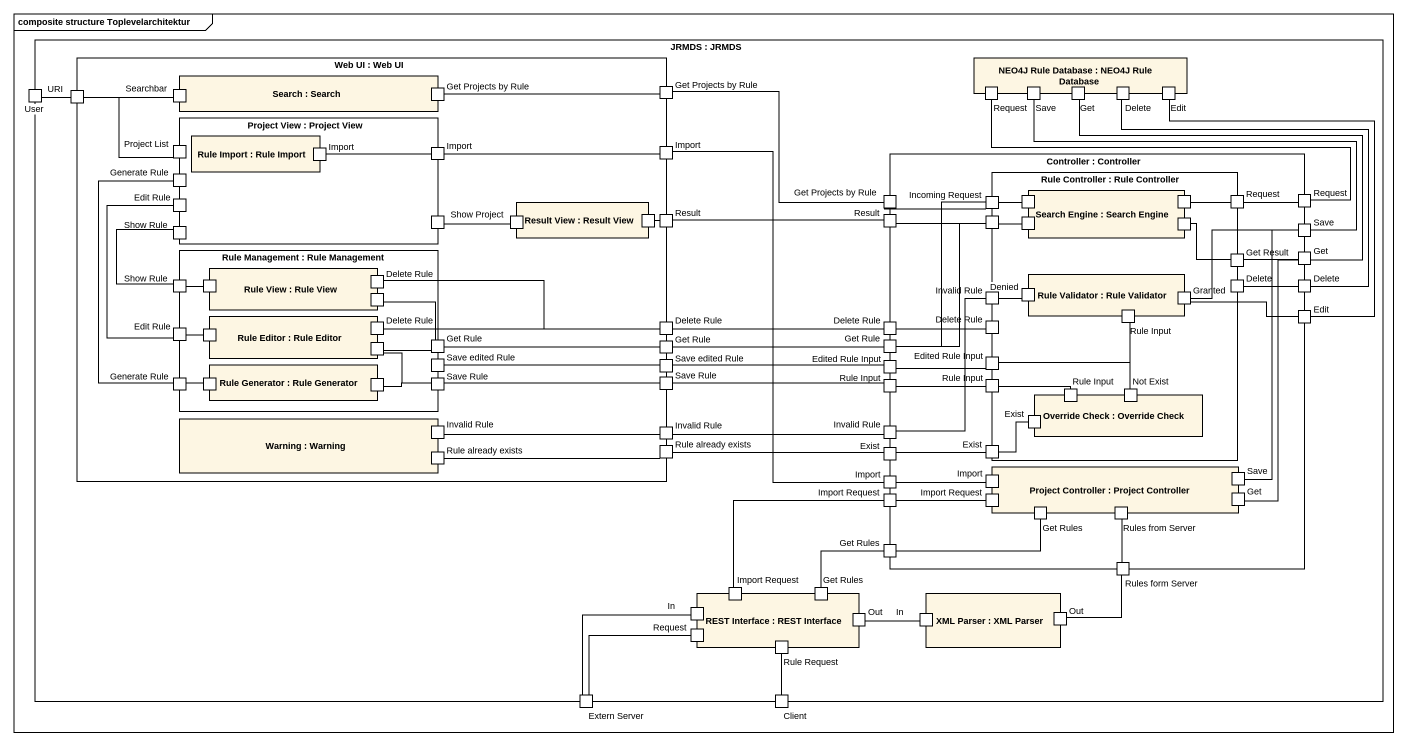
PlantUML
@startuml
mainframe composite structure Toplevelarchitektur
rectangle "JRMDS : JRMDS" as JRMDS {
  rectangle "Web UI : Web UI" as Web_UI {
    rectangle "Search : Search" as Search {
      port Searchbar
      port "Get Projects by Rule" as Get_Projects_by_Rule
    }
    port URI
    rectangle "Project View : Project View" as Project_View {
      port "Project List" as Project_List
      rectangle "Rule Import : Rule Import" as Rule_Import {
        port Import
      }
      port "Import" as Import_2
      port "Edit Rule" as Edit_Rule
      port "Generate Rule" as Generate_Rule
      port "Show Rule" as Show_Rule
      port " " as port3
    }
    port "Get Projects by Rule" as Get_Projects_by_Rule_2
    port "Import" as Import_3
    rectangle "Result View : Result View" as Result_View {
      port "Show Project" as Show_Project
      port " " as port4
    }
    port Result
    rectangle "Rule Management : Rule Management" as Rule_Management {
      rectangle "Rule View : Rule View" as Rule_View {
        port "Delete Rule" as Delete_Rule
        port " " as port8
        port " " as port9
      }
      port "Show Rule" as Show_Rule_2
      rectangle "Rule Editor : Rule Editor" as Rule_Editor {
        port " " as port10
        port " " as port11
        port "Delete Rule" as Delete_Rule_2
      }
      port "Edit Rule" as Edit_Rule_2
      port "Get Rule" as Get_Rule
      port "Generate Rule" as Generate_Rule_2
      rectangle "Rule Generator : Rule Generator" as Rule_Generator {
        port " " as port12
        port " " as port13
      }
      port "Save Rule" as Save_Rule
      port "Save edited Rule" as Save_edited_Rule
    }
    port "Get Rule" as Get_Rule_2
    port "Delete Rule" as Delete_Rule_3
    port "Save Rule" as Save_Rule_2
    port "Save edited Rule" as Save_edited_Rule_2
    rectangle "Warning : Warning" as Warning {
      port "Invalid Rule" as Invalid_Rule_2
      port "Rule already exists" as Rule_already_exists
    }
    port "Invalid Rule" as Invalid_Rule_3
    port "Rule already exists" as Rule_already_exists_2
  }
  rectangle "NEO4J Rule Database : NEO4J Rule Database" as NEO4J_Rule_Database {
    port Request
    port Save
    port Get
    port Delete
    port Edit
  }
  port User
  rectangle "Controller : Controller" as Controller {
    port "Get Projects by Rule" as Get_Projects_by_Rule_3
    rectangle "Rule Controller : Rule Controller" as Rule_Controller {
      port "Incoming Request" as Incoming_Request
      rectangle "Search Engine : Search Engine" as Search_Engine {
        port " " as port1
        port " " as port2
        port " " as port6
        port " " as port7
      }
      port "Request" as Request_2
      port " " as port5
      rectangle "Rule Validator : Rule Validator" as Rule_Validator {
        port Denied
        port "Rule Input" as Rule_Input
        port Granted
      }
      port "Get Result" as Get_Result
      port "Invalid Rule" as Invalid_Rule
      port "Delete" as Delete_2
      port "Delete Rule" as Delete_Rule_5
      port "Rule Input" as Rule_Input_3
      port "Edited Rule Input" as Edited_Rule_Input_2
      rectangle "Override Check : Override Check" as Override_Check {
        port "Rule Input" as Rule_Input_4
        port "Not Exist" as Not_Exist
        port Exist
      }
      port "Exist" as Exist_3
    }
    port "Request" as Request_3
    port "Result" as Result_2
    port "Save" as Save_2
    port "Get" as Get_2
    port "Delete" as Delete_3
    port "Edit" as Edit_2
    port "Get Rule" as Get_Rule_3
    port "Delete Rule" as Delete_Rule_4
    port "Rule Input" as Rule_Input_2
    port "Edited Rule Input" as Edited_Rule_Input
    port "Invalid Rule" as Invalid_Rule_4
    port "Exist" as Exist_2
    rectangle "Project Controller : Project Controller" as Project_Controller {
      port "Save" as Save_3
      port "Import" as Import_5
      port "Import Request" as Import_Request_2
      port "Get Rules" as Get_Rules
      port "Rules from Server" as Rules_from_Server
      port "Get" as Get_3
    }
    port "Import" as Import_4
    port "Import Request" as Import_Request
    port "Get Rules" as Get_Rules_2
    port "Rules form Server" as Rules_form_Server
  }
  rectangle "REST Interface : REST Interface" as REST_Interface {
    port "Import Request" as Import_Request_3
    port "Get Rules" as Get_Rules_3
    port In
    port Out
    port "Request" as Request_4
    port "Rule Request" as Rule_Request
  }
  rectangle "XML Parser : XML Parser" as XML_Parser {
    port "In" as In_2
    port "Out" as Out_2
  }
  port "Extern Server" as Extern_Server
  port Client
}
User -right- URI
URI -right- Searchbar
URI -right- Project_List
Get_Projects_by_Rule -right- Get_Projects_by_Rule_2
Get_Projects_by_Rule_2 -right- Get_Projects_by_Rule_3
Import -right- Import_2
Import_2 -right- Import_3
Import_3 -- Import_4
Edit_Rule -- Edit_Rule_2
Generate_Rule -- Generate_Rule_2
Get_Projects_by_Rule_3 -right- Incoming_Request
Incoming_Request -right- port1
Incoming_Request -- Get_Rule_3
port2 -right- Request_2
Request_2 -right- Request_3
Request_3 -left- Request
Show_Rule -- Show_Rule_2
port3 -right- Show_Project
port4 -right- Result
Result_2 -left- Result
port5 -left- Result_2
port5 -right- port6
port5 -- Get_Rule_3
Save_2 -left- Save
Delete_Rule -right- Delete_Rule_3
Get_Result -up- port7
Get_2 -up- Get
Get_2 -left- Get_Result
Show_Rule_2 -right- port8
port9 -- Get_Rule
Invalid_Rule -right- Denied
Granted -right- Save_2
Granted -right- Edit_2
Delete_2 -right- Delete_3
Delete_3 -up- Delete
Edit_2 -up- Edit
Edit_Rule_2 -right- port10
port11 -right- Get_Rule
port11 -right- Save_Rule
Delete_Rule_2 -right- Delete_Rule_3
Get_Rule -right- Get_Rule_2
Get_Rule_2 -right- Get_Rule_3
Delete_Rule_3 -right- Delete_Rule_4
Delete_Rule_4 -right- Delete_Rule_5
Generate_Rule_2 -right- port12
port13 -right- Save_Rule
Save_Rule -right- Save_Rule_2
Save_edited_Rule -right- Save_edited_Rule_2
Save_Rule_2 -right- Rule_Input_2
Save_edited_Rule_2 -right- Edited_Rule_Input
Rule_Input_2 -right- Rule_Input_3
Edited_Rule_Input -right- Edited_Rule_Input_2
Rule_Input_3 -right- Rule_Input_4
Edited_Rule_Input_2 -right- Rule_Input
Not_Exist -up- Rule_Input
Invalid_Rule_2 -right- Invalid_Rule_3
Invalid_Rule_3 -right- Invalid_Rule_4
Invalid_Rule_4 -up- Invalid_Rule
Exist -- Exist_3
Rule_already_exists -right- Rule_already_exists_2
Rule_already_exists_2 -right- Exist_2
Exist_2 -right- Exist_3
Save_3 -up- Save_2
Import_4 -right- Import_5
Import_Request -- Import_Request_3
Import_Request_2 -left- Import_Request
Get_Rules -left- Get_Rules_2
Rules_from_Server -- Rules_form_Server
Get_3 -up- Get_2
Get_Rules_2 -- Get_Rules_3
Out -right- In_2
Out_2 -up- Rules_form_Server
Request_4 -left- Extern_Server
Rule_Request -- Client
Extern_Server -up- In
@enduml
